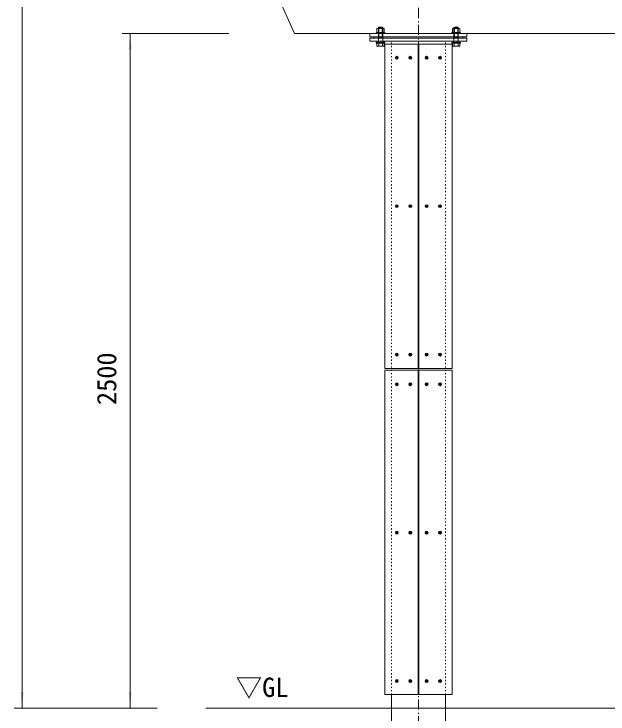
# Model space of a CAD drawing. Units: millimetres, scale not verified. Extents: x -11700 to 11700, y -8369 to 8384.
# Drawn here: x -447 to 1752, y 2688 to 5282 of the extents above; entities that cross this region are included whole.
import ezdxf
from ezdxf.enums import TextEntityAlignment as Align

# ---------------------------------------------------------------- set-up
doc = ezdxf.new("R2010")
doc.units = ezdxf.units.MM
doc.header["$LTSCALE"] = 60
doc.linetypes.add('USER5', pattern=[0.208282, 0.069427, -0.138855])
doc.linetypes.add('USER6', pattern=[1.041641, 0.625, -0.208282, 0.069427, -0.138931])
doc.layers.add('0-1_IMPORTED', color=1, linetype='Continuous', lineweight=18)
doc.styles.add('ＭＳ ゴシック', font='')
doc.styles.get('ＭＳ ゴシック').set_extended_font_data('MS Gothic')

msp = doc.modelspace()

# ---------------------------------------------------------------- linework, layer by layer
at = {"layer": '0-1_IMPORTED'}
for p, q in [((-417.47, 6359.71), (-417.47, 2709.7)), ((918, 5231.51), (902, 5231.51)), ((918, 5231.51), (902, 5231.51)), ((903.07, 5226.93), (903.07, 5214.28)), ((903.07, 5226.93), (903.07, 5214.28)), ((916.93, 5214.28), (916.93, 5226.93)), ((916.93, 5214.28), (916.93, 5226.93)), ((1182, 5231.51), (1198, 5231.51)), ((1183.07, 5214.28), (1183.07, 5226.93)), ((1196.93, 5226.93), (1196.93, 5214.28)), ((347.53, 5209.7), (-47.47, 5209.7)), ((-17.47, 5209.7), (-17.47, 2709.7)), ((918, 5195.24), (902, 5195.24)), ((918, 5195.24), (902, 5195.24)), ((1182, 5195.24), (1198, 5195.24)), ((903.07, 5173.24), (903.07, 5164.1)), ((903.07, 5173.24), (903.07, 5164.1)), ((908.86, 5176.74), (911.14, 5180.7)), ((908.86, 5176.74), (911.14, 5180.7)), ((911.56, 5180.7), (909.27, 5176.74)), ((911.56, 5180.7), (909.27, 5176.74)), ((916.93, 5164.1), (916.93, 5173.24)), ((916.93, 5164.1), (916.93, 5173.24)), ((1183.07, 5164.1), (1183.07, 5173.24)), ((1188.44, 5180.7), (1190.73, 5176.74)), ((1191.14, 5176.74), (1188.86, 5180.7)), ((1196.93, 5173.24), (1196.93, 5164.1)), ((969.51, 5121.7), (969.51, 5122.95)), ((1019.51, 5121.7), (1019.51, 5122.95)), ((1081.01, 5121.7), (1081.01, 5122.95)), ((1131.01, 5121.7), (1131.01, 5122.95)), ((969.51, 4571.7), (969.51, 4572.95)), ((1019.51, 4571.7), (1019.51, 4572.95)), ((1081.01, 4571.7), (1081.01, 4572.95)), ((1131.01, 4571.7), (1131.01, 4572.95)), ((969.51, 4021.7), (969.51, 4022.95)), ((1019.51, 4021.7), (1019.51, 4022.95)), ((1081.01, 4021.7), (1081.01, 4022.95)), ((1131.01, 4021.7), (1131.01, 4022.95)), ((969.51, 3911.7), (969.51, 3912.95)), ((1019.51, 3911.7), (1019.51, 3912.95)), ((1081.01, 3911.7), (1081.01, 3912.95)), ((1131.01, 3911.7), (1131.01, 3912.95)), ((969.51, 3361.7), (969.51, 3362.95)), ((1019.51, 3361.7), (1019.51, 3362.95)), ((1081.01, 3361.7), (1081.01, 3362.95)), ((1131.01, 3361.7), (1131.01, 3362.95)), ((969.51, 2811.7), (969.51, 2812.95)), ((1019.51, 2811.7), (1019.51, 2812.95)), ((1081.01, 2811.7), (1081.01, 2812.95)), ((1131.01, 2811.7), (1131.01, 2812.95)), ((52.53, 2709.7), (-447.47, 2709.7)), ((82.53, 2709.7), (-47.47, 2709.7)), ((262.53, 2709.7), (5820, 2709.7))]:
    msp.add_line(p, q, dxfattribs=at)
at = {"layer": '0-1_IMPORTED', "linetype": 'USER6'}
msp.add_line((1050.26, 5929.27), (1050.26, 1449.27), dxfattribs=at)
at = {"layer": '0-1_IMPORTED', "color": 3, "linetype": 'USER5'}
for p, q in [((950.26, 2759.7), (950.26, 5180.7)), ((1150.26, 2759.7), (1150.26, 5180.7))]:
    msp.add_line(p, q, dxfattribs=at)
at = {"layer": '0-1_IMPORTED', "color": 30}
for points in [[(537.01, 5330.4), (591.67, 5209.7), (5508.85, 5209.7), (5563.51, 5330.4)], [(870, 5209.7), (1230, 5209.7), (1230, 5197.7), (870, 5197.7)], [(870, 5192.7), (1230, 5192.7), (1230, 5180.7), (870, 5180.7)]]:
    msp.add_lwpolyline(points, close=True, dxfattribs=at)
at = {"layer": '0-1_IMPORTED'}
for points in [[(896.14, 5226.93), (898, 5228), (922, 5228), (923.86, 5226.93), (923.86, 5214.28), (922, 5213.2), (898, 5213.2), (896.14, 5214.28)], [(896.14, 5226.93), (898, 5228), (922, 5228), (923.86, 5226.93), (923.86, 5214.28), (922, 5213.2), (898, 5213.2), (896.14, 5214.28)], [(1203.86, 5226.93), (1202, 5228), (1178, 5228), (1176.14, 5226.93), (1176.14, 5214.28), (1178, 5213.2), (1202, 5213.2), (1203.86, 5214.28)], [(894, 5213.2), (926, 5213.2), (926, 5209.7), (894, 5209.7)], [(894, 5213.2), (926, 5213.2), (926, 5209.7), (894, 5209.7)], [(1174, 5213.2), (1206, 5213.2), (1206, 5209.7), (1174, 5209.7)], [(894, 5176.74), (926, 5176.74), (926, 5173.24), (894, 5173.24)], [(894, 5176.74), (926, 5176.74), (926, 5173.24), (894, 5173.24)], [(923.86, 5173.24), (923.86, 5164.1), (922, 5163.02), (898, 5163.02), (896.14, 5164.1), (896.14, 5173.24)], [(923.86, 5173.24), (923.86, 5164.1), (922, 5163.02), (898, 5163.02), (896.14, 5164.1), (896.14, 5173.24)], [(896.23, 5180.7), (923.76, 5180.7), (923.76, 5176.74), (896.23, 5176.74)], [(896.23, 5180.7), (923.76, 5180.7), (923.76, 5176.74), (896.23, 5176.74)], [(925.26, 5169.7), (925.26, 3967.7), (1048.76, 3967.7), (1048.76, 5169.7)], [(1051.76, 5169.7), (1051.76, 3967.7), (1175.26, 3967.7), (1175.26, 5169.7)], [(1174, 5176.74), (1206, 5176.74), (1206, 5173.24), (1174, 5173.24)], [(1176.14, 5173.24), (1176.14, 5164.1), (1178, 5163.02), (1202, 5163.02), (1203.86, 5164.1), (1203.86, 5173.24)], [(1176.23, 5180.7), (1203.76, 5180.7), (1203.76, 5176.74), (1176.23, 5176.74)], [(1048.76, 2759.7), (1048.76, 3961.7), (925.26, 3961.7), (925.26, 2759.7)], [(1175.26, 2759.7), (1175.26, 3961.7), (1051.76, 3961.7), (1051.76, 2759.7)], [(950.26, 2759.7), (1150.26, 2759.7), (1150.26, 2709.7), (950.26, 2709.7)], [(950.26, 2759.7), (1150.26, 2759.7), (1150.26, 2525.7), (950.26, 2525.7)]]:
    msp.add_lwpolyline(points, close=True, dxfattribs=at)
for points in [[(918, 5173.24), (918, 5231.51), (916.27, 5233.24), (903.73, 5233.24), (902, 5231.51), (902, 5173.24)], [(903.73, 5233.24), (903.73, 5195.24), (902, 5189.24)], [(918, 5173.24), (918, 5231.51), (916.27, 5233.24), (903.73, 5233.24), (902, 5231.51), (902, 5173.24)], [(903.73, 5233.24), (903.73, 5195.24), (902, 5189.24)], [(916.27, 5233.24), (916.27, 5195.24), (918, 5189.24)], [(916.27, 5233.24), (916.27, 5195.24), (918, 5189.24)], [(1182, 5173.24), (1182, 5231.51), (1183.73, 5233.24), (1196.27, 5233.24), (1198, 5231.51), (1198, 5173.24)], [(1183.73, 5233.24), (1183.73, 5195.24), (1182, 5189.24)], [(1196.27, 5233.24), (1196.27, 5195.24), (1198, 5189.24)], [(968.26, 5118.95), (967.01, 5118.95), (967.01, 5120.45), (968.26, 5120.45)], [(969.51, 5122.95), (971.01, 5122.95), (971.01, 5121.7)], [(971.01, 5117.7), (971.01, 5116.45), (969.51, 5116.45), (969.51, 5117.7)], [(972.26, 5120.45), (973.51, 5120.45), (973.51, 5118.95), (972.26, 5118.95)], [(1018.26, 5118.95), (1017.01, 5118.95), (1017.01, 5120.45), (1018.26, 5120.45)], [(1019.51, 5122.95), (1021.01, 5122.95), (1021.01, 5121.7)], [(1021.01, 5117.7), (1021.01, 5116.45), (1019.51, 5116.45), (1019.51, 5117.7)], [(1022.26, 5120.45), (1023.51, 5120.45), (1023.51, 5118.95), (1022.26, 5118.95)], [(1078.26, 5120.45), (1077.01, 5120.45), (1077.01, 5118.95), (1078.26, 5118.95)], [(1081.01, 5122.95), (1079.51, 5122.95), (1079.51, 5121.7)], [(1079.51, 5117.7), (1079.51, 5116.45), (1081.01, 5116.45), (1081.01, 5117.7)], [(1082.26, 5118.95), (1083.51, 5118.95), (1083.51, 5120.45), (1082.26, 5120.45)], [(1128.26, 5120.45), (1127.01, 5120.45), (1127.01, 5118.95), (1128.26, 5118.95)], [(1131.01, 5122.95), (1129.51, 5122.95), (1129.51, 5121.7)], [(1129.51, 5117.7), (1129.51, 5116.45), (1131.01, 5116.45), (1131.01, 5117.7)], [(1132.26, 5118.95), (1133.51, 5118.95), (1133.51, 5120.45), (1132.26, 5120.45)], [(968.26, 4568.95), (967.01, 4568.95), (967.01, 4570.45), (968.26, 4570.45)], [(969.51, 4572.95), (971.01, 4572.95), (971.01, 4571.7)], [(971.01, 4567.7), (971.01, 4566.45), (969.51, 4566.45), (969.51, 4567.7)], [(972.26, 4570.45), (973.51, 4570.45), (973.51, 4568.95), (972.26, 4568.95)], [(1018.26, 4568.95), (1017.01, 4568.95), (1017.01, 4570.45), (1018.26, 4570.45)], [(1019.51, 4572.95), (1021.01, 4572.95), (1021.01, 4571.7)], [(1021.01, 4567.7), (1021.01, 4566.45), (1019.51, 4566.45), (1019.51, 4567.7)], [(1022.26, 4570.45), (1023.51, 4570.45), (1023.51, 4568.95), (1022.26, 4568.95)], [(1078.26, 4570.45), (1077.01, 4570.45), (1077.01, 4568.95), (1078.26, 4568.95)], [(1081.01, 4572.95), (1079.51, 4572.95), (1079.51, 4571.7)], [(1079.51, 4567.7), (1079.51, 4566.45), (1081.01, 4566.45), (1081.01, 4567.7)], [(1082.26, 4568.95), (1083.51, 4568.95), (1083.51, 4570.45), (1082.26, 4570.45)], [(1128.26, 4570.45), (1127.01, 4570.45), (1127.01, 4568.95), (1128.26, 4568.95)], [(1131.01, 4572.95), (1129.51, 4572.95), (1129.51, 4571.7)], [(1129.51, 4567.7), (1129.51, 4566.45), (1131.01, 4566.45), (1131.01, 4567.7)], [(1132.26, 4568.95), (1133.51, 4568.95), (1133.51, 4570.45), (1132.26, 4570.45)], [(969.51, 4022.95), (971.01, 4022.95), (971.01, 4021.7)], [(1019.51, 4022.95), (1021.01, 4022.95), (1021.01, 4021.7)], [(1081.01, 4022.95), (1079.51, 4022.95), (1079.51, 4021.7)], [(1131.01, 4022.95), (1129.51, 4022.95), (1129.51, 4021.7)], [(968.26, 4018.95), (967.01, 4018.95), (967.01, 4020.45), (968.26, 4020.45)], [(971.01, 4017.7), (971.01, 4016.45), (969.51, 4016.45), (969.51, 4017.7)], [(972.26, 4020.45), (973.51, 4020.45), (973.51, 4018.95), (972.26, 4018.95)], [(1018.26, 4018.95), (1017.01, 4018.95), (1017.01, 4020.45), (1018.26, 4020.45)], [(1021.01, 4017.7), (1021.01, 4016.45), (1019.51, 4016.45), (1019.51, 4017.7)], [(1022.26, 4020.45), (1023.51, 4020.45), (1023.51, 4018.95), (1022.26, 4018.95)], [(1078.26, 4020.45), (1077.01, 4020.45), (1077.01, 4018.95), (1078.26, 4018.95)], [(1079.51, 4017.7), (1079.51, 4016.45), (1081.01, 4016.45), (1081.01, 4017.7)], [(1082.26, 4018.95), (1083.51, 4018.95), (1083.51, 4020.45), (1082.26, 4020.45)], [(1128.26, 4020.45), (1127.01, 4020.45), (1127.01, 4018.95), (1128.26, 4018.95)], [(1129.51, 4017.7), (1129.51, 4016.45), (1131.01, 4016.45), (1131.01, 4017.7)], [(1132.26, 4018.95), (1133.51, 4018.95), (1133.51, 4020.45), (1132.26, 4020.45)], [(968.26, 3908.95), (967.01, 3908.95), (967.01, 3910.45), (968.26, 3910.45)], [(969.51, 3912.95), (971.01, 3912.95), (971.01, 3911.7)], [(971.01, 3907.7), (971.01, 3906.45), (969.51, 3906.45), (969.51, 3907.7)], [(972.26, 3910.45), (973.51, 3910.45), (973.51, 3908.95), (972.26, 3908.95)], [(1018.26, 3908.95), (1017.01, 3908.95), (1017.01, 3910.45), (1018.26, 3910.45)], [(1019.51, 3912.95), (1021.01, 3912.95), (1021.01, 3911.7)], [(1021.01, 3907.7), (1021.01, 3906.45), (1019.51, 3906.45), (1019.51, 3907.7)], [(1022.26, 3910.45), (1023.51, 3910.45), (1023.51, 3908.95), (1022.26, 3908.95)], [(1078.26, 3910.45), (1077.01, 3910.45), (1077.01, 3908.95), (1078.26, 3908.95)], [(1081.01, 3912.95), (1079.51, 3912.95), (1079.51, 3911.7)], [(1079.51, 3907.7), (1079.51, 3906.45), (1081.01, 3906.45), (1081.01, 3907.7)], [(1082.26, 3908.95), (1083.51, 3908.95), (1083.51, 3910.45), (1082.26, 3910.45)], [(1128.26, 3910.45), (1127.01, 3910.45), (1127.01, 3908.95), (1128.26, 3908.95)], [(1131.01, 3912.95), (1129.51, 3912.95), (1129.51, 3911.7)], [(1129.51, 3907.7), (1129.51, 3906.45), (1131.01, 3906.45), (1131.01, 3907.7)], [(1132.26, 3908.95), (1133.51, 3908.95), (1133.51, 3910.45), (1132.26, 3910.45)], [(968.26, 3358.95), (967.01, 3358.95), (967.01, 3360.45), (968.26, 3360.45)], [(969.51, 3362.95), (971.01, 3362.95), (971.01, 3361.7)], [(971.01, 3357.7), (971.01, 3356.45), (969.51, 3356.45), (969.51, 3357.7)], [(972.26, 3360.45), (973.51, 3360.45), (973.51, 3358.95), (972.26, 3358.95)], [(1018.26, 3358.95), (1017.01, 3358.95), (1017.01, 3360.45), (1018.26, 3360.45)], [(1019.51, 3362.95), (1021.01, 3362.95), (1021.01, 3361.7)], [(1021.01, 3357.7), (1021.01, 3356.45), (1019.51, 3356.45), (1019.51, 3357.7)], [(1022.26, 3360.45), (1023.51, 3360.45), (1023.51, 3358.95), (1022.26, 3358.95)], [(1078.26, 3360.45), (1077.01, 3360.45), (1077.01, 3358.95), (1078.26, 3358.95)], [(1081.01, 3362.95), (1079.51, 3362.95), (1079.51, 3361.7)], [(1079.51, 3357.7), (1079.51, 3356.45), (1081.01, 3356.45), (1081.01, 3357.7)], [(1082.26, 3358.95), (1083.51, 3358.95), (1083.51, 3360.45), (1082.26, 3360.45)], [(1128.26, 3360.45), (1127.01, 3360.45), (1127.01, 3358.95), (1128.26, 3358.95)], [(1131.01, 3362.95), (1129.51, 3362.95), (1129.51, 3361.7)], [(1129.51, 3357.7), (1129.51, 3356.45), (1131.01, 3356.45), (1131.01, 3357.7)], [(1132.26, 3358.95), (1133.51, 3358.95), (1133.51, 3360.45), (1132.26, 3360.45)], [(968.26, 2808.95), (967.01, 2808.95), (967.01, 2810.45), (968.26, 2810.45)], [(969.51, 2812.95), (971.01, 2812.95), (971.01, 2811.7)], [(971.01, 2807.7), (971.01, 2806.45), (969.51, 2806.45), (969.51, 2807.7)], [(972.26, 2810.45), (973.51, 2810.45), (973.51, 2808.95), (972.26, 2808.95)], [(1018.26, 2808.95), (1017.01, 2808.95), (1017.01, 2810.45), (1018.26, 2810.45)], [(1019.51, 2812.95), (1021.01, 2812.95), (1021.01, 2811.7)], [(1021.01, 2807.7), (1021.01, 2806.45), (1019.51, 2806.45), (1019.51, 2807.7)], [(1022.26, 2810.45), (1023.51, 2810.45), (1023.51, 2808.95), (1022.26, 2808.95)], [(1078.26, 2810.45), (1077.01, 2810.45), (1077.01, 2808.95), (1078.26, 2808.95)], [(1081.01, 2812.95), (1079.51, 2812.95), (1079.51, 2811.7)], [(1079.51, 2807.7), (1079.51, 2806.45), (1081.01, 2806.45), (1081.01, 2807.7)], [(1082.26, 2808.95), (1083.51, 2808.95), (1083.51, 2810.45), (1082.26, 2810.45)], [(1128.26, 2810.45), (1127.01, 2810.45), (1127.01, 2808.95), (1128.26, 2808.95)], [(1131.01, 2812.95), (1129.51, 2812.95), (1129.51, 2811.7)], [(1129.51, 2807.7), (1129.51, 2806.45), (1131.01, 2806.45), (1131.01, 2807.7)], [(1132.26, 2808.95), (1133.51, 2808.95), (1133.51, 2810.45), (1132.26, 2810.45)]]:
    msp.add_lwpolyline(points, dxfattribs=at)
at = {"layer": '0-1_IMPORTED', "color": 3}
msp.add_lwpolyline([(885, 5197.7), (1215, 5197.7), (1215, 5192.7), (885, 5192.7)], close=True, dxfattribs=at)
at = {"layer": '0-1_IMPORTED'}
for centre in [(970.26, 5119.7), (1020.26, 5119.7), (1080.26, 5119.7), (1130.26, 5119.7), (970.26, 4569.7), (1020.26, 4569.7), (1080.26, 4569.7), (1130.26, 4569.7), (970.26, 4019.7), (1020.26, 4019.7), (1080.26, 4019.7), (1130.26, 4019.7), (970.26, 3909.7), (1020.26, 3909.7), (1080.26, 3909.7), (1130.26, 3909.7), (970.26, 3359.7), (1020.26, 3359.7), (1080.26, 3359.7), (1130.26, 3359.7), (970.26, 2809.7), (1020.26, 2809.7), (1080.26, 2809.7), (1130.26, 2809.7)]:
    msp.add_circle(centre, 5.5, dxfattribs=at)
for centre, start, end in [((968.26, 5121.7), 270, 0), ((968.26, 5117.7), 360, 90), ((972.26, 5121.7), 180, 270), ((972.26, 5117.7), 90, 180), ((1018.26, 5121.7), 270, 0), ((1018.26, 5117.7), 360, 90), ((1022.26, 5121.7), 180, 270), ((1022.26, 5117.7), 90, 180), ((1078.26, 5121.7), 270, 0), ((1078.26, 5117.7), 360, 90), ((1082.26, 5121.7), 180, 270), ((1082.26, 5117.7), 90, 180), ((1128.26, 5121.7), 270, 0), ((1128.26, 5117.7), 360, 90), ((1132.26, 5121.7), 180, 270), ((1132.26, 5117.7), 90, 180), ((968.26, 4571.7), 270, 360), ((968.26, 4567.7), 0, 90), ((972.26, 4571.7), 180, 270), ((972.26, 4567.7), 90, 180), ((1018.26, 4571.7), 270, 360), ((1018.26, 4567.7), 0, 90), ((1022.26, 4571.7), 180, 270), ((1022.26, 4567.7), 90, 180), ((1078.26, 4571.7), 270, 360), ((1078.26, 4567.7), 0, 90), ((1082.26, 4571.7), 180, 270), ((1082.26, 4567.7), 90, 180), ((1128.26, 4571.7), 270, 360), ((1128.26, 4567.7), 0, 90), ((1132.26, 4571.7), 180, 270), ((1132.26, 4567.7), 90, 180), ((968.26, 4021.7), 270, 360), ((972.26, 4021.7), 180, 270), ((1018.26, 4021.7), 270, 360), ((1022.26, 4021.7), 180, 270), ((1078.26, 4021.7), 270, 360), ((1082.26, 4021.7), 180, 270), ((1128.26, 4021.7), 270, 360), ((1132.26, 4021.7), 180, 270), ((968.26, 4017.7), 0, 90), ((972.26, 4017.7), 90, 180), ((1018.26, 4017.7), 0, 90), ((1022.26, 4017.7), 90, 180), ((1078.26, 4017.7), 0, 90), ((1082.26, 4017.7), 90, 180), ((1128.26, 4017.7), 0, 90), ((1132.26, 4017.7), 90, 180), ((968.26, 3911.7), 270, 0), ((968.26, 3907.7), 0, 90), ((972.26, 3911.7), 180, 270), ((972.26, 3907.7), 90, 180), ((1018.26, 3911.7), 270, 0), ((1018.26, 3907.7), 0, 90), ((1022.26, 3911.7), 180, 270), ((1022.26, 3907.7), 90, 180), ((1078.26, 3911.7), 270, 0), ((1078.26, 3907.7), 0, 90), ((1082.26, 3911.7), 180, 270), ((1082.26, 3907.7), 90, 180), ((1128.26, 3911.7), 270, 0), ((1128.26, 3907.7), 0, 90), ((1132.26, 3911.7), 180, 270), ((1132.26, 3907.7), 90, 180), ((968.26, 3361.7), 270, 360), ((968.26, 3357.7), 0, 90), ((972.26, 3361.7), 180, 270), ((972.26, 3357.7), 90, 180), ((1018.26, 3361.7), 270, 360), ((1018.26, 3357.7), 0, 90), ((1022.26, 3361.7), 180, 270), ((1022.26, 3357.7), 90, 180), ((1078.26, 3361.7), 270, 360), ((1078.26, 3357.7), 0, 90), ((1082.26, 3361.7), 180, 270), ((1082.26, 3357.7), 90, 180), ((1128.26, 3361.7), 270, 360), ((1128.26, 3357.7), 0, 90), ((1132.26, 3361.7), 180, 270), ((1132.26, 3357.7), 90, 180), ((968.26, 2811.7), 270, 360), ((968.26, 2807.7), 360, 90), ((972.26, 2811.7), 180, 270), ((972.26, 2807.7), 90, 180), ((1018.26, 2811.7), 270, 360), ((1018.26, 2807.7), 360, 90), ((1022.26, 2811.7), 180, 270), ((1022.26, 2807.7), 90, 180), ((1078.26, 2811.7), 270, 360), ((1078.26, 2807.7), 0, 90), ((1082.26, 2811.7), 180, 270), ((1082.26, 2807.7), 90, 180), ((1128.26, 2811.7), 270, 360), ((1128.26, 2807.7), 360, 90), ((1132.26, 2811.7), 180, 270), ((1132.26, 2807.7), 90, 180)]:
    msp.add_arc(centre, 1.25, start, end, dxfattribs=at)
for points in [[(-17.47, 5209.7), (-12.22, 5149.71), (-22.72, 5149.71)], [(-417.47, 2709.7), (-422.72, 2769.7), (-412.22, 2769.7)], [(-17.47, 2709.7), (-22.72, 2769.7), (-12.22, 2769.7)]]:
    msp.add_solid(points, dxfattribs=at)

# ---------------------------------------------------------------- texts
at = {"layer": '0-1_IMPORTED', "color": 7, "style": 'ＭＳ ゴシック'}
msp.add_text('2500', height=71.65, rotation=90, dxfattribs=at).set_placement((-47.25, 3832.7), align=Align.BOTTOM_LEFT)
msp.add_text('▽GL', height=71.65, dxfattribs=at).set_placement((373.67, 2729.3), align=Align.BOTTOM_LEFT)

doc.saveas('drawing.dxf')
